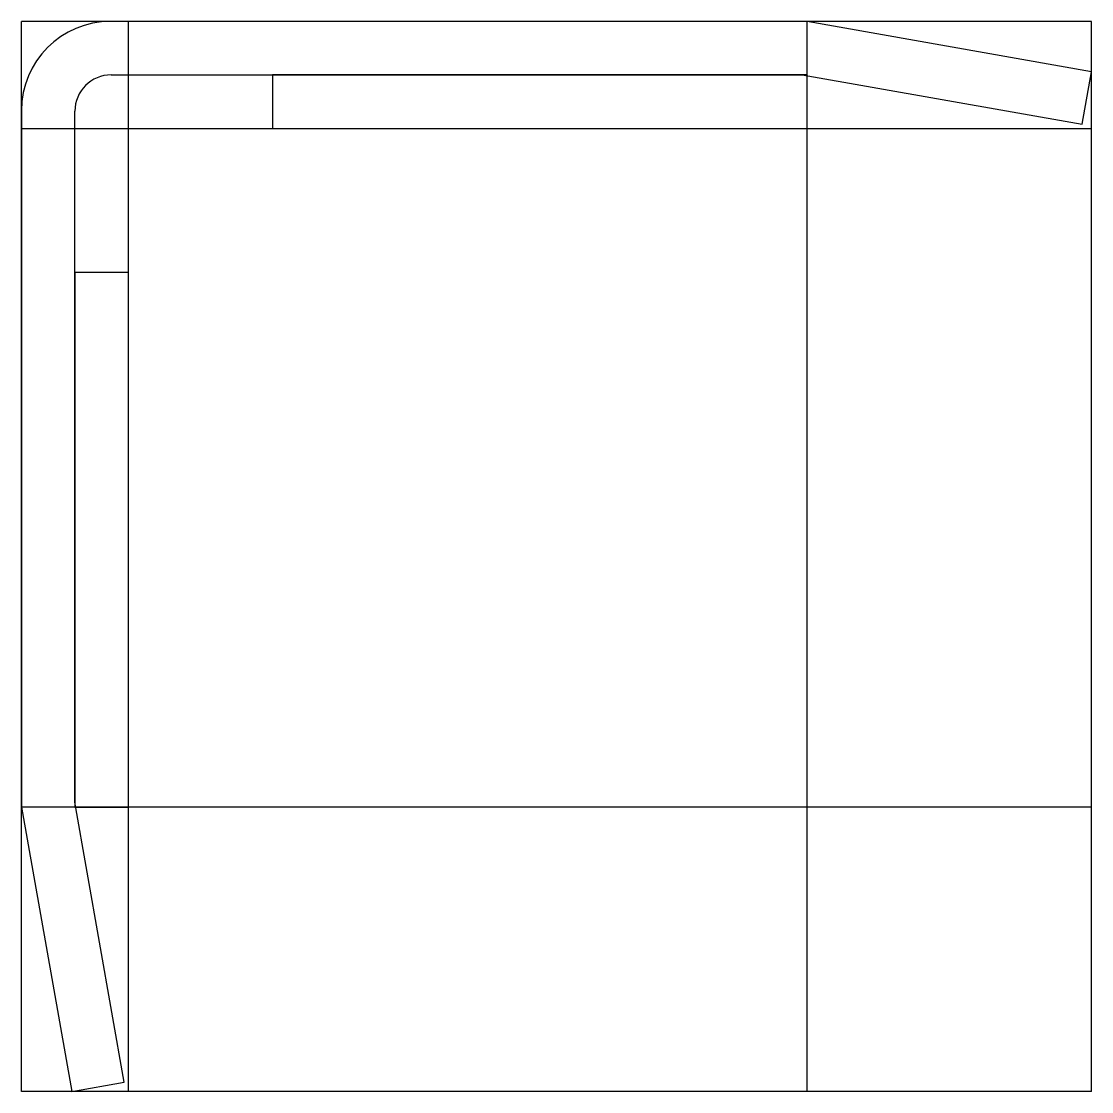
# Model space of a CAD drawing. Extents: x -3 to 27, y -27 to 3.
import ezdxf

# ---------------------------------------------------------------- set-up
doc = ezdxf.new("R2010")
doc.units = 0
doc.layers.get('0').update_dxf_attribs({"linetype": 'CONTINUOUS'})

msp = doc.modelspace()

# ---------------------------------------------------------------- linework, layer by layer
at = {"linetype": 'CONTINUOUS'}
for p, q in [((-3, -27), (-3, 3)), ((27, 3), (-3, 3)), ((19.03, 3), (-0.5, 3)), ((0, -27), (0, 3)), ((19.03, -27), (19.03, 3)), ((27, 1.59), (19.03, 3)), ((27, -27), (27, 3)), ((-0.48, 1.5), (18.89, 1.5)), ((19.03, 1.5), (4.04, 1.5)), ((4.04, 1.5), (4.04, 0)), ((18.89, 1.5), (26.74, 0.12)), ((19.03, 0), (19.03, 1.5)), ((26.74, 0.12), (27, 1.59)), ((-3, 0.5), (-3, -19.03)), ((-1.5, -18.89), (-1.5, 0.48)), ((-3, 0), (27, 0)), ((4.04, 0), (19.03, 0)), ((0, -4.04), (-1.5, -4.04)), ((-1.5, -4.04), (-1.5, -19.03)), ((0, -19.03), (0, -4.04)), ((-0.12, -26.74), (-1.5, -18.89)), ((27, -19.03), (-3, -19.03)), ((-3, -19.03), (-1.59, -27)), ((-1.5, -19.03), (0, -19.03)), ((27, -27), (-3, -27)), ((-1.59, -27), (-0.12, -26.74))]:
    msp.add_line(p, q, dxfattribs=at)
for centre, radius in [((-0.5, 0.5), 2.5), ((-0.48, 0.48), 1.02)]:
    msp.add_arc(centre, radius, 90, 180, dxfattribs=at)

doc.saveas('drawing.dxf')
